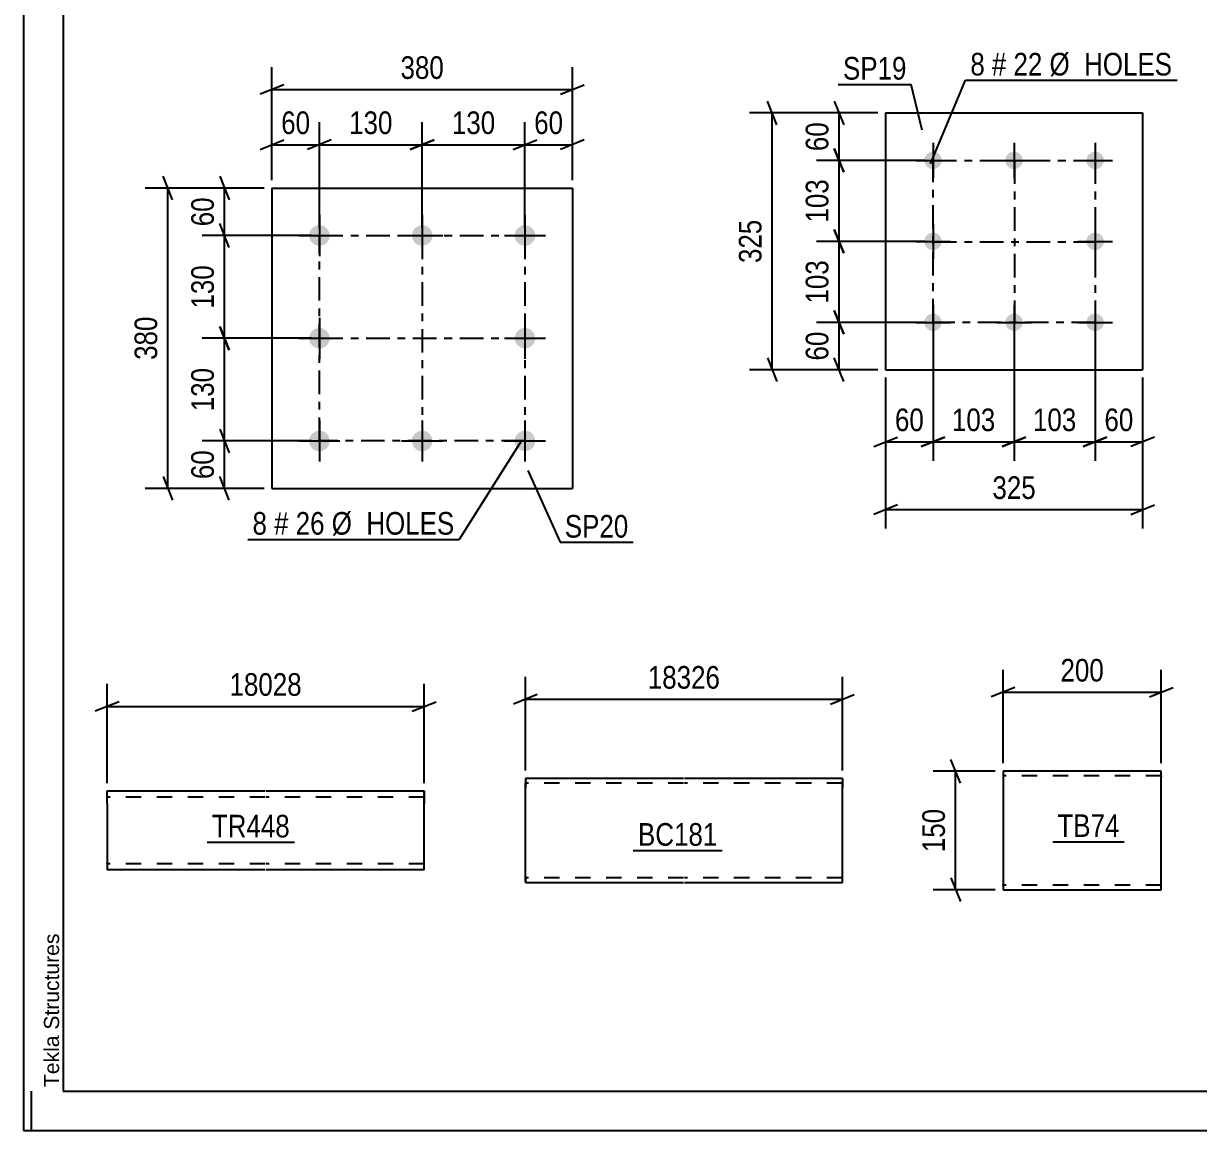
# Model space of a CAD drawing. Header units: millimetres. Extents: x 0 to 841, y 0 to 594.
# Drawn here: x 0 to 148.6, y 0 to 140.1 of the extents above; entities that cross this region are included whole.
import ezdxf

# ---------------------------------------------------------------- set-up
doc = ezdxf.new("R2010")
doc.units = ezdxf.units.MM
doc.linetypes.add('DXK_LINE_DOT2', pattern=[3.9198, 1.9599, -1.9599])
doc.linetypes.add('DXK_LINE_DOT3', pattern=[5.9187, 2.979, -0.9799, 0.9799, -0.9799])
doc.styles.add('Arial', font='ARIAL.TTF', dxfattribs={"height": 0.2})
doc.styles.add('Arial Narrow', font='ARIALN.TTF', dxfattribs={"height": 0.2})

# ---------------------------------------------------------------- blocks, each defined once
blk = doc.blocks.new('Unknown-814553314-1133')
at = {"color": 5, "linetype": 'Continuous'}
for p, q in [((0, 594), (0, 0)), ((5, 589), (5, 5)), ((1, 0), (1, 5)), ((5, 5), (836, 5)), ((0, 0), (841, 0))]:
    blk.add_line(p, q, dxfattribs=at)
at = {"color": 174, "linetype": 'Continuous', "style": 'Arial'}
blk.add_text('Tekla Structures', height=1.9102, rotation=90, dxfattribs=at).set_placement((4.5, 5.5))
blk = doc.blocks.new('Part-814553314-6619 - 6613')
at = {"color": 2, "linetype": 'Continuous'}
for p, q in [((109.05, 128.78), (109.05, 96.28)), ((109.05, 128.78), (141.55, 128.78)), ((141.55, 128.78), (141.55, 96.28)), ((109.05, 96.28), (141.55, 96.28))]:
    blk.add_line(p, q, dxfattribs=at)
blk = doc.blocks.new('Bolt-814553314-6652 - 6613')
at = {"linetype": 'Continuous'}
for points in [[(115.05, 123.88, -1), (115.05, 121.68, -1)], [(125.3, 123.88, -1), (125.3, 121.68, -1)], [(135.55, 123.88, -1), (135.55, 121.68, -1)], [(115.05, 113.63, -1), (115.05, 111.43, -1)], [(135.55, 113.63, -1), (135.55, 111.43, -1)], [(115.05, 103.38, -1), (115.05, 101.18, -1)], [(125.3, 103.38, -1), (125.3, 101.18, -1)], [(135.55, 103.38, -1), (135.55, 101.18, -1)]]:
    blk.add_hatch(color=1, dxfattribs=at).paths.add_polyline_path(points)
at = {"color": 1, "linetype": 'Continuous'}
for p, q in [((115.05, 124.98), (115.05, 120.58)), ((125.3, 124.98), (125.3, 120.58)), ((135.55, 124.98), (135.55, 120.58)), ((112.85, 122.78), (117.25, 122.78)), ((123.1, 122.78), (127.5, 122.78)), ((133.35, 122.78), (137.75, 122.78)), ((115.05, 114.73), (115.05, 110.33)), ((135.55, 114.73), (135.55, 110.33)), ((112.85, 112.53), (117.25, 112.53)), ((133.35, 112.53), (137.75, 112.53)), ((115.05, 104.48), (115.05, 100.08)), ((125.3, 104.48), (125.3, 100.08)), ((135.55, 104.48), (135.55, 100.08)), ((112.85, 102.28), (117.25, 102.28)), ((123.1, 102.28), (127.5, 102.28)), ((133.35, 102.28), (137.75, 102.28))]:
    blk.add_line(p, q, dxfattribs=at)
blk = doc.blocks.new('Part-814553314-6791 - 6786')
at = {"color": 2, "linetype": 'Continuous'}
for p, q in [((123.91, 45.47), (123.91, 30.56)), ((143.91, 45.47), (123.91, 45.47)), ((143.91, 31.67), (143.91, 45.47)), ((143.91, 30.47), (143.91, 31.67)), ((123.91, 30.56), (123.91, 30.47)), ((123.91, 30.47), (143.91, 30.47))]:
    blk.add_line(p, q, dxfattribs=at)
at = {"color": 7, "linetype": 'DXK_LINE_DOT2'}
for p, q in [((143.91, 44.87), (123.91, 44.87)), ((143.91, 44.87), (143.91, 44.83)), ((143.91, 44.83), (143.91, 44.87)), ((143.91, 44.73), (143.91, 44.83)), ((143.91, 44.83), (143.91, 44.73)), ((143.91, 31.12), (143.91, 31.44)), ((123.91, 31.07), (123.91, 31.12)), ((143.91, 31.07), (123.91, 31.07)), ((143.91, 31.07), (143.91, 31.12))]:
    blk.add_line(p, q, dxfattribs=at)
blk = doc.blocks.new('Bolt-814553314-6853 - 6819')
at = {"linetype": 'Continuous'}
for points in [[(37.43, 114.57, -1), (37.43, 111.97, -1)], [(50.43, 114.57, -1), (50.43, 111.97, -1)], [(63.43, 114.57, -1), (63.43, 111.97, -1)], [(37.43, 101.57, -1), (37.43, 98.97, -1)], [(63.43, 101.57, -1), (63.43, 98.97, -1)], [(37.43, 88.57, -1), (37.43, 85.97, -1)], [(50.43, 88.57, -1), (50.43, 85.97, -1)], [(63.43, 88.57, -1), (63.43, 85.97, -1)]]:
    blk.add_hatch(color=1, dxfattribs=at).paths.add_polyline_path(points)
at = {"color": 1, "linetype": 'Continuous'}
for p, q in [((37.43, 115.87), (37.43, 110.67)), ((50.43, 115.87), (50.43, 110.67)), ((63.43, 115.87), (63.43, 110.67)), ((34.83, 113.27), (40.03, 113.27)), ((47.83, 113.27), (53.03, 113.27)), ((60.83, 113.27), (66.03, 113.27)), ((37.43, 102.87), (37.43, 97.67)), ((63.43, 102.87), (63.43, 97.67)), ((34.83, 100.27), (40.03, 100.27)), ((60.83, 100.27), (66.03, 100.27)), ((37.43, 89.87), (37.43, 84.67)), ((50.43, 89.87), (50.43, 84.67)), ((63.43, 89.87), (63.43, 84.67)), ((34.83, 87.27), (40.03, 87.27)), ((47.83, 87.27), (53.03, 87.27)), ((60.83, 87.27), (66.03, 87.27))]:
    blk.add_line(p, q, dxfattribs=at)
blk = doc.blocks.new('Part-814553314-6858 - 6819')
at = {"color": 2, "linetype": 'Continuous'}
for p, q in [((31.43, 119.27), (31.43, 81.27)), ((31.43, 119.27), (69.43, 119.27)), ((69.43, 119.27), (69.43, 81.27)), ((31.43, 81.27), (69.43, 81.27))]:
    blk.add_line(p, q, dxfattribs=at)
blk = doc.blocks.new('Part-814553314-7084 - 7078')
at = {"color": 2, "linetype": 'Continuous'}
for p, q in [((63.49, 44.57), (63.49, 43.37)), ((83.49, 44.57), (63.49, 44.57)), ((63.49, 31.46), (63.49, 43.37)), ((103.59, 44.57), (83.59, 44.57)), ((103.59, 44.57), (103.59, 44.48)), ((103.59, 44.48), (103.59, 43.83)), ((103.59, 43.83), (103.59, 43.37)), ((103.59, 31.37), (103.59, 43.37)), ((63.49, 31.46), (63.49, 31.37)), ((63.49, 31.37), (83.49, 31.37)), ((83.59, 31.37), (103.59, 31.37))]:
    blk.add_line(p, q, dxfattribs=at)
at = {"color": 7, "linetype": 'DXK_LINE_DOT2'}
for p, q in [((63.49, 44.57), (63.49, 44.48)), ((63.49, 44.48), (63.49, 43.37)), ((83.49, 43.97), (63.49, 43.97)), ((63.49, 43.37), (63.49, 43.97)), ((103.59, 43.97), (83.59, 43.97)), ((103.59, 31.46), (103.59, 44.22)), ((103.59, 43.83), (103.59, 43.97)), ((63.49, 32.11), (63.49, 31.46)), ((63.49, 31.97), (63.49, 32.02)), ((83.49, 31.97), (63.49, 31.97)), ((103.59, 31.97), (83.59, 31.97)), ((103.59, 31.97), (103.59, 32.02))]:
    blk.add_line(p, q, dxfattribs=at)
blk = doc.blocks.new('Part-814553314-2217 - 2211')
at = {"color": 2, "linetype": 'Continuous'}
for p, q in [((10.58, 41.37), (10.58, 42.97)), ((10.58, 42.97), (30.58, 42.97)), ((30.68, 42.97), (50.68, 42.97)), ((50.68, 42.97), (50.68, 41.37)), ((10.58, 41.37), (10.58, 32.97)), ((50.68, 32.97), (50.68, 41.37)), ((30.58, 32.97), (10.58, 32.97)), ((50.68, 32.97), (30.68, 32.97))]:
    blk.add_line(p, q, dxfattribs=at)
at = {"color": 7, "linetype": 'DXK_LINE_DOT2'}
for p, q in [((30.58, 42.17), (10.58, 42.17)), ((50.68, 42.17), (30.68, 42.17)), ((50.68, 41.37), (50.68, 42.85)), ((10.58, 33.77), (10.58, 33.83)), ((30.58, 33.77), (10.58, 33.77)), ((50.68, 33.77), (30.68, 33.77)), ((50.68, 33.77), (50.68, 33.83))]:
    blk.add_line(p, q, dxfattribs=at)
blk = doc.blocks.new('Rectangle-814553314-6739 - 6613')
at = {"color": 1, "linetype": 'DXK_LINE_DOT3'}
blk.add_lwpolyline([(115.05, 122.78), (135.55, 122.78), (135.55, 102.28), (115.05, 102.28), (115.05, 122.78)], close=True, dxfattribs=at)
blk = doc.blocks.new('Rectangle-814553314-6945 - 6819')
at = {"color": 1, "linetype": 'DXK_LINE_DOT3'}
blk.add_lwpolyline([(37.43, 113.27), (63.43, 113.27), (63.43, 87.27), (37.43, 87.27), (37.43, 113.27)], close=True, dxfattribs=at)
blk = doc.blocks.new('Line-814553314-6732 - 6613')
at = {"color": 1, "linetype": 'DXK_LINE_DOT3'}
blk.add_line((125.35, 122.78), (125.35, 102.28), dxfattribs=at)
blk = doc.blocks.new('Line-814553314-6938 - 6819')
at = {"color": 1, "linetype": 'DXK_LINE_DOT3'}
blk.add_line((50.43, 113.27), (50.43, 87.27), dxfattribs=at)
blk = doc.blocks.new('Line-814553314-6725 - 6613')
at = {"color": 1, "linetype": 'DXK_LINE_DOT3'}
blk.add_line((115.05, 112.48), (135.55, 112.48), dxfattribs=at)
blk = doc.blocks.new('Line-814553314-6931 - 6819')
at = {"color": 1, "linetype": 'DXK_LINE_DOT3'}
blk.add_line((37.43, 100.27), (63.43, 100.27), dxfattribs=at)
blk = doc.blocks.new('StraightDimension-814553314-6694 - 6613')
at = {"color": 7, "linetype": 'Continuous'}
for p, q in [((135.55, 101.28), (135.55, 84.76)), ((141.55, 95.28), (141.55, 84.76)), ((134.05, 86.56), (137.05, 87.76)), ((143.05, 87.76), (140.05, 86.56)), ((135.55, 87.16), (141.55, 87.16))]:
    blk.add_line(p, q, dxfattribs=at)
at = {"color": 0}
blk.add_wipeout([(140.98, 87.91), (140.98, 92.11), (136.13, 92.11), (136.13, 87.91)], dxfattribs=at)
at = {"color": 3, "style": 'Arial Narrow'}
blk.add_text('60', height=2.863, dxfattribs=at).set_placement((136.73, 88.51))
blk = doc.blocks.new('StraightDimension-814553314-10342 - 6613')
at = {"color": 7, "linetype": 'Continuous'}
for p, q in [((102.56, 114.03), (103.76, 111.03)), ((114.05, 112.53), (100.31, 112.53)), ((103.16, 102.28), (103.16, 112.53)), ((103.76, 100.78), (102.56, 103.78)), ((114.05, 102.28), (100.31, 102.28))]:
    blk.add_line(p, q, dxfattribs=at)
at = {"color": 0}
blk.add_wipeout([(102.41, 110.75), (98.21, 110.75), (98.21, 104.06), (102.41, 104.06)], dxfattribs=at)
at = {"color": 3, "style": 'Arial Narrow'}
blk.add_text('103', height=2.863, rotation=90.0002, dxfattribs=at).set_placement((101.81, 104.66))
blk = doc.blocks.new('StraightDimension-814553314-6654 - 6613')
at = {"color": 7, "linetype": 'Continuous'}
for p, q in [((102.56, 130.28), (103.76, 127.28)), ((108.05, 128.78), (100.31, 128.78)), ((103.16, 122.78), (103.16, 128.78)), ((103.76, 121.28), (102.56, 124.28)), ((114.05, 122.78), (100.31, 122.78))]:
    blk.add_line(p, q, dxfattribs=at)
at = {"color": 0}
blk.add_wipeout([(102.41, 128.21), (98.21, 128.21), (98.21, 123.35), (102.41, 123.35)], dxfattribs=at)
at = {"color": 3, "style": 'Arial Narrow'}
blk.add_text('60', height=2.863, rotation=90.0002, dxfattribs=at).set_placement((101.81, 123.95))
blk = doc.blocks.new('StraightDimension-814553314-6664 - 6613')
at = {"color": 7, "linetype": 'Continuous'}
for p, q in [((102.56, 103.78), (103.76, 100.78)), ((114.05, 102.28), (100.31, 102.28)), ((103.16, 96.28), (103.16, 102.28)), ((103.76, 94.78), (102.56, 97.78)), ((108.05, 96.28), (100.31, 96.28))]:
    blk.add_line(p, q, dxfattribs=at)
at = {"color": 0}
blk.add_wipeout([(102.41, 101.71), (98.21, 101.71), (98.21, 96.85), (102.41, 96.85)], dxfattribs=at)
at = {"color": 3, "style": 'Arial Narrow'}
blk.add_text('60', height=2.863, rotation=90.0002, dxfattribs=at).set_placement((101.81, 97.45))
blk = doc.blocks.new('StraightDimension-814553314-6679 - 6613')
at = {"color": 7, "linetype": 'Continuous'}
for p, q in [((109.05, 95.28), (109.05, 76.18)), ((141.55, 95.28), (141.55, 76.18)), ((110.55, 79.18), (107.55, 77.98)), ((140.05, 77.98), (143.05, 79.18)), ((109.05, 78.58), (141.55, 78.58))]:
    blk.add_line(p, q, dxfattribs=at)
at = {"color": 0}
blk.add_wipeout([(128.65, 79.33), (128.65, 83.53), (121.96, 83.53), (121.96, 79.33)], dxfattribs=at)
at = {"color": 3, "style": 'Arial Narrow'}
blk.add_text('325', height=2.863, dxfattribs=at).set_placement((122.56, 79.93))
blk = doc.blocks.new('StraightDimension-814553314-6704 - 6613')
at = {"color": 7, "linetype": 'Continuous'}
for p, q in [((115.05, 101.28), (115.05, 84.76)), ((109.05, 95.28), (109.05, 84.76)), ((107.55, 86.56), (110.55, 87.76)), ((116.55, 87.76), (113.55, 86.56)), ((109.05, 87.16), (115.05, 87.16))]:
    blk.add_line(p, q, dxfattribs=at)
at = {"color": 0}
blk.add_wipeout([(114.48, 87.91), (114.48, 92.11), (109.63, 92.11), (109.63, 87.91)], dxfattribs=at)
at = {"color": 3, "style": 'Arial Narrow'}
blk.add_text('60', height=2.863, dxfattribs=at).set_placement((110.23, 88.51))
blk = doc.blocks.new('StraightDimension-814553314-6715 - 6613')
at = {"color": 7, "linetype": 'Continuous'}
for p, q in [((95.3, 127.28), (94.1, 130.28)), ((108.05, 128.78), (91.85, 128.78)), ((94.7, 96.28), (94.7, 128.78)), ((94.1, 97.78), (95.3, 94.78)), ((108.05, 96.28), (91.85, 96.28))]:
    blk.add_line(p, q, dxfattribs=at)
at = {"color": 0}
blk.add_wipeout([(93.95, 115.87), (89.75, 115.87), (89.75, 109.19), (93.95, 109.19)], dxfattribs=at)
at = {"color": 3, "style": 'Arial Narrow'}
blk.add_text('325', height=2.863, rotation=90.0002, dxfattribs=at).set_placement((93.35, 109.79))
blk = doc.blocks.new('StraightDimension-814553314-10344 - 6613')
at = {"color": 7, "linetype": 'Continuous'}
for p, q in [((102.56, 124.28), (103.76, 121.28)), ((114.05, 122.78), (100.31, 122.78)), ((103.16, 112.53), (103.16, 122.78)), ((103.76, 111.03), (102.56, 114.03)), ((114.05, 112.53), (100.31, 112.53))]:
    blk.add_line(p, q, dxfattribs=at)
at = {"color": 0}
blk.add_wipeout([(102.41, 121), (98.21, 121), (98.21, 114.31), (102.41, 114.31)], dxfattribs=at)
at = {"color": 3, "style": 'Arial Narrow'}
blk.add_text('103', height=2.863, rotation=90.0002, dxfattribs=at).set_placement((101.81, 114.91))
blk = doc.blocks.new('StraightDimension-814553314-10364 - 6613')
at = {"color": 7, "linetype": 'Continuous'}
for p, q in [((115.05, 101.28), (115.05, 84.76)), ((125.3, 101.28), (125.3, 84.76)), ((113.55, 86.56), (116.55, 87.76)), ((126.8, 87.76), (123.8, 86.56)), ((115.05, 87.16), (125.3, 87.16))]:
    blk.add_line(p, q, dxfattribs=at)
at = {"color": 0}
blk.add_wipeout([(123.52, 87.91), (123.52, 92.11), (116.84, 92.11), (116.84, 87.91)], dxfattribs=at)
at = {"color": 3, "style": 'Arial Narrow'}
blk.add_text('103', height=2.863, dxfattribs=at).set_placement((117.44, 88.51))
blk = doc.blocks.new('StraightDimension-814553314-10366 - 6613')
at = {"color": 7, "linetype": 'Continuous'}
for p, q in [((125.3, 101.28), (125.3, 84.76)), ((135.55, 101.28), (135.55, 84.76)), ((123.8, 86.56), (126.8, 87.76)), ((137.05, 87.76), (134.05, 86.56)), ((125.3, 87.16), (135.55, 87.16))]:
    blk.add_line(p, q, dxfattribs=at)
at = {"color": 0}
blk.add_wipeout([(133.77, 87.91), (133.77, 92.11), (127.09, 92.11), (127.09, 87.91)], dxfattribs=at)
at = {"color": 3, "style": 'Arial Narrow'}
blk.add_text('103', height=2.863, dxfattribs=at).set_placement((127.69, 88.51))
blk = doc.blocks.new('StraightDimension-814553314-6804 - 6786')
at = {"color": 7, "linetype": 'Continuous'}
for p, q in [((123.91, 46.47), (123.91, 58.32)), ((143.91, 46.47), (143.91, 58.32)), ((125.41, 56.07), (122.41, 54.87)), ((123.91, 55.47), (143.91, 55.47)), ((142.41, 54.87), (145.41, 56.07))]:
    blk.add_line(p, q, dxfattribs=at)
at = {"color": 0}
blk.add_wipeout([(137.26, 56.22), (137.26, 60.42), (130.57, 60.42), (130.57, 56.22)], dxfattribs=at)
at = {"color": 3, "style": 'Arial Narrow'}
blk.add_text('200', height=2.863, dxfattribs=at).set_placement((131.17, 56.82))
blk = doc.blocks.new('StraightDimension-814553314-6793 - 6786')
at = {"color": 7, "linetype": 'Continuous'}
for p, q in [((118.5, 43.97), (117.3, 46.97)), ((122.91, 45.47), (115.05, 45.47)), ((117.9, 30.47), (117.9, 45.47)), ((117.3, 31.97), (118.5, 28.97)), ((122.91, 30.47), (115.05, 30.47))]:
    blk.add_line(p, q, dxfattribs=at)
at = {"color": 0}
blk.add_wipeout([(117.15, 41.31), (112.95, 41.31), (112.95, 34.63), (117.15, 34.63)], dxfattribs=at)
at = {"color": 3, "style": 'Arial Narrow'}
blk.add_text('150', height=2.863, rotation=90.0002, dxfattribs=at).set_placement((116.55, 35.23))
blk = doc.blocks.new('StraightDimension-814553314-6896 - 6819')
at = {"color": 7, "linetype": 'Continuous'}
for p, q in [((18.86, 117.77), (17.66, 120.77)), ((30.43, 119.27), (15.41, 119.27)), ((18.26, 81.27), (18.26, 119.27)), ((17.66, 82.77), (18.86, 79.77)), ((30.43, 81.27), (15.41, 81.27))]:
    blk.add_line(p, q, dxfattribs=at)
at = {"color": 0}
blk.add_wipeout([(17.51, 103.61), (13.31, 103.61), (13.31, 96.93), (17.51, 96.93)], dxfattribs=at)
at = {"color": 3, "style": 'Arial Narrow'}
blk.add_text('380', height=2.863, rotation=90.0002, dxfattribs=at).set_placement((16.91, 97.53))
blk = doc.blocks.new('StraightDimension-814553314-6881 - 6819')
at = {"color": 7, "linetype": 'Continuous'}
for p, q in [((63.43, 114.27), (63.43, 127.61)), ((69.43, 120.27), (69.43, 127.61)), ((61.93, 124.16), (64.93, 125.36)), ((70.93, 125.36), (67.93, 124.16)), ((63.43, 124.76), (69.43, 124.76))]:
    blk.add_line(p, q, dxfattribs=at)
at = {"color": 0}
blk.add_wipeout([(68.86, 125.51), (68.86, 129.71), (64, 129.71), (64, 125.51)], dxfattribs=at)
at = {"color": 3, "style": 'Arial Narrow'}
blk.add_text('60', height=2.863, dxfattribs=at).set_placement((64.6, 126.11))
blk = doc.blocks.new('StraightDimension-814553314-6860 - 6819')
at = {"color": 7, "linetype": 'Continuous'}
for p, q in [((31.43, 120.27), (31.43, 134.59)), ((69.43, 120.27), (69.43, 134.59)), ((32.93, 132.34), (29.93, 131.14)), ((67.93, 131.14), (70.93, 132.34)), ((31.43, 131.74), (69.43, 131.74))]:
    blk.add_line(p, q, dxfattribs=at)
at = {"color": 0}
blk.add_wipeout([(53.77, 132.49), (53.77, 136.69), (47.09, 136.69), (47.09, 132.49)], dxfattribs=at)
at = {"color": 3, "style": 'Arial Narrow'}
blk.add_text('380', height=2.863, dxfattribs=at).set_placement((47.69, 133.09))
blk = doc.blocks.new('StraightDimension-814553314-6871 - 6819')
at = {"color": 7, "linetype": 'Continuous'}
for p, q in [((31.43, 120.27), (31.43, 127.61)), ((37.43, 114.27), (37.43, 127.61)), ((29.93, 124.16), (32.93, 125.36)), ((38.93, 125.36), (35.93, 124.16)), ((31.43, 124.76), (37.43, 124.76))]:
    blk.add_line(p, q, dxfattribs=at)
at = {"color": 0}
blk.add_wipeout([(36.86, 125.51), (36.86, 129.71), (32, 129.71), (32, 125.51)], dxfattribs=at)
at = {"color": 3, "style": 'Arial Narrow'}
blk.add_text('60', height=2.863, dxfattribs=at).set_placement((32.6, 126.11))
blk = doc.blocks.new('StraightDimension-814553314-6907 - 6819')
at = {"color": 7, "linetype": 'Continuous'}
for p, q in [((24.83, 88.77), (26.03, 85.77)), ((36.43, 87.27), (22.58, 87.27)), ((25.43, 81.27), (25.43, 87.27)), ((26.03, 79.77), (24.83, 82.77)), ((30.43, 81.27), (22.58, 81.27))]:
    blk.add_line(p, q, dxfattribs=at)
at = {"color": 0}
blk.add_wipeout([(24.68, 86.7), (20.48, 86.7), (20.48, 81.84), (24.68, 81.84)], dxfattribs=at)
at = {"color": 3, "style": 'Arial Narrow'}
blk.add_text('60', height=2.863, rotation=90.0002, dxfattribs=at).set_placement((24.08, 82.44))
blk = doc.blocks.new('StraightDimension-814553314-6917 - 6819')
at = {"color": 7, "linetype": 'Continuous'}
for p, q in [((24.83, 120.77), (26.03, 117.77)), ((30.43, 119.27), (22.58, 119.27)), ((25.43, 113.27), (25.43, 119.27)), ((26.03, 111.77), (24.83, 114.77)), ((36.43, 113.27), (22.58, 113.27))]:
    blk.add_line(p, q, dxfattribs=at)
at = {"color": 0}
blk.add_wipeout([(24.68, 118.7), (20.48, 118.7), (20.48, 113.84), (24.68, 113.84)], dxfattribs=at)
at = {"color": 3, "style": 'Arial Narrow'}
blk.add_text('60', height=2.863, rotation=90.0002, dxfattribs=at).set_placement((24.08, 114.44))
blk = doc.blocks.new('StraightDimension-814553314-10304 - 6819')
at = {"color": 7, "linetype": 'Continuous'}
for p, q in [((37.43, 114.27), (37.43, 127.61)), ((50.43, 114.27), (50.43, 127.61)), ((38.93, 125.36), (35.93, 124.16)), ((48.93, 124.16), (51.93, 125.36)), ((37.43, 124.76), (50.43, 124.76))]:
    blk.add_line(p, q, dxfattribs=at)
at = {"color": 0}
blk.add_wipeout([(47.27, 125.51), (47.27, 129.71), (40.59, 129.71), (40.59, 125.51)], dxfattribs=at)
at = {"color": 3, "style": 'Arial Narrow'}
blk.add_text('130', height=2.863, dxfattribs=at).set_placement((41.19, 126.11))
blk = doc.blocks.new('StraightDimension-814553314-10306 - 6819')
at = {"color": 7, "linetype": 'Continuous'}
for p, q in [((50.43, 114.27), (50.43, 127.61)), ((63.43, 114.27), (63.43, 127.61)), ((51.93, 125.36), (48.93, 124.16)), ((61.93, 124.16), (64.93, 125.36)), ((50.43, 124.76), (63.43, 124.76))]:
    blk.add_line(p, q, dxfattribs=at)
at = {"color": 0}
blk.add_wipeout([(60.27, 125.51), (60.27, 129.71), (53.59, 129.71), (53.59, 125.51)], dxfattribs=at)
at = {"color": 3, "style": 'Arial Narrow'}
blk.add_text('130', height=2.863, dxfattribs=at).set_placement((54.19, 126.11))
blk = doc.blocks.new('StraightDimension-814553314-10326 - 6819')
at = {"color": 7, "linetype": 'Continuous'}
for p, q in [((26.03, 98.77), (24.83, 101.77)), ((36.43, 100.27), (22.58, 100.27)), ((25.43, 87.27), (25.43, 100.27)), ((24.83, 88.77), (26.03, 85.77)), ((36.43, 87.27), (22.58, 87.27))]:
    blk.add_line(p, q, dxfattribs=at)
at = {"color": 0}
blk.add_wipeout([(24.68, 97.11), (20.48, 97.11), (20.48, 90.43), (24.68, 90.43)], dxfattribs=at)
at = {"color": 3, "style": 'Arial Narrow'}
blk.add_text('130', height=2.863, rotation=90.0002, dxfattribs=at).set_placement((24.08, 91.03))
blk = doc.blocks.new('StraightDimension-814553314-10328 - 6819')
at = {"color": 7, "linetype": 'Continuous'}
for p, q in [((26.03, 111.77), (24.83, 114.77)), ((36.43, 113.27), (22.58, 113.27)), ((25.43, 100.27), (25.43, 113.27)), ((24.83, 101.77), (26.03, 98.77)), ((36.43, 100.27), (22.58, 100.27))]:
    blk.add_line(p, q, dxfattribs=at)
at = {"color": 0}
blk.add_wipeout([(24.68, 110.11), (20.48, 110.11), (20.48, 103.43), (24.68, 103.43)], dxfattribs=at)
at = {"color": 3, "style": 'Arial Narrow'}
blk.add_text('130', height=2.863, rotation=90.0002, dxfattribs=at).set_placement((24.08, 104.03))
blk = doc.blocks.new('StraightDimension-814553314-7087 - 7078')
at = {"color": 7, "linetype": 'Continuous'}
for p, q in [((63.49, 45.57), (63.49, 57.42)), ((103.59, 45.57), (103.59, 57.42)), ((64.99, 55.17), (61.99, 53.97)), ((102.09, 53.97), (105.09, 55.17)), ((63.49, 54.57), (103.59, 54.57))]:
    blk.add_line(p, q, dxfattribs=at)
at = {"color": 0}
blk.add_wipeout([(88.71, 55.32), (88.71, 59.52), (78.37, 59.52), (78.37, 55.32)], dxfattribs=at)
at = {"color": 3, "style": 'Arial Narrow'}
blk.add_text('18326', height=2.863, dxfattribs=at).set_placement((78.97, 55.92))
blk = doc.blocks.new('StraightDimension-814553314-2294 - 2211')
at = {"color": 7, "linetype": 'Continuous'}
for p, q in [((10.58, 43.97), (10.58, 56.52)), ((50.68, 43.97), (50.68, 56.52)), ((12.08, 54.27), (9.08, 53.07)), ((10.58, 53.67), (50.68, 53.67)), ((49.18, 53.07), (52.18, 54.27))]:
    blk.add_line(p, q, dxfattribs=at)
at = {"color": 0}
blk.add_wipeout([(35.8, 54.42), (35.8, 58.62), (25.46, 58.62), (25.46, 54.42)], dxfattribs=at)
at = {"color": 3, "style": 'Arial Narrow'}
blk.add_text('18028', height=2.863, dxfattribs=at).set_placement((26.06, 55.02))
blk = doc.blocks.new('Mark-814553314-6615 - 6613')
at = {"color": 0}
blk.add_wipeout([(111.7, 133), (111.7, 136), (103.66, 136), (103.66, 133)], dxfattribs=at)
blk.add_wipeout([(111.7, 133), (111.7, 136), (103.66, 136), (103.66, 133)], dxfattribs=at)
at = {"color": 30, "linetype": 'Continuous'}
for p in [(103.06, 132.4), (113.69, 126.6)]:
    blk.add_line(p, (112.3, 132.4), dxfattribs=at)
at = {"color": 3, "style": 'Arial Narrow'}
blk.add_text('SP19', height=2.863, dxfattribs=at).set_placement((103.66, 133))
blk = doc.blocks.new('Mark-814553314-6648 - 6613')
at = {"color": 0}
for points in [[(121.59, 133.52), (121.59, 136.52), (119.77, 136.52), (119.77, 133.52)], [(124.32, 133.52), (124.32, 136.52), (122.49, 136.52), (122.49, 133.52)], [(128.88, 133.52), (128.88, 136.52), (125.22, 136.52), (125.22, 133.52)], [(145.31, 133.52), (145.31, 136.52), (129.78, 136.52), (129.78, 133.52)]]:
    blk.add_wipeout(points, dxfattribs=at)
for points in [[(121.59, 133.52), (121.59, 136.52), (119.77, 136.52), (119.77, 133.52)], [(124.32, 133.52), (124.32, 136.52), (122.49, 136.52), (122.49, 133.52)], [(128.88, 133.52), (128.88, 136.52), (125.22, 136.52), (125.22, 133.52)], [(145.31, 133.52), (145.31, 136.52), (129.78, 136.52), (129.78, 133.52)]]:
    blk.add_wipeout(points, dxfattribs=at)
at = {"color": 7, "linetype": 'Continuous'}
for p, q in [((114.71, 122.36), (119.17, 132.92)), ((119.17, 132.92), (145.91, 132.92))]:
    blk.add_line(p, q, dxfattribs=at)
at = {"color": 3, "style": 'Arial Narrow'}
for s, height, p in [('8', 2.86, (119.77, 133.52)), ('#', 2.86, (122.49, 133.52)), ('22', 2.863, (125.22, 133.52)), ('Ø  HOLES', 2.863, (129.78, 133.52))]:
    blk.add_text(s, height=height, dxfattribs=at).set_placement(p)
blk = doc.blocks.new('Mark-814553314-6789 - 6786')
at = {"color": 0}
blk.add_wipeout([(138.63, 37.15), (138.63, 40.15), (130.78, 40.15), (130.78, 37.15)], dxfattribs=at)
blk.add_wipeout([(138.63, 37.15), (138.63, 40.15), (130.78, 40.15), (130.78, 37.15)], dxfattribs=at)
at = {"color": 30, "linetype": 'Continuous'}
blk.add_line((130.18, 36.55), (139.23, 36.55), dxfattribs=at)
at = {"color": 3, "style": 'Arial Narrow'}
blk.add_text('TB74', height=2.863, dxfattribs=at).set_placement((130.78, 37.15))
blk = doc.blocks.new('Mark-814553314-6849 - 6819')
at = {"color": 0}
for points in [[(30.8, 75.41), (30.8, 78.41), (28.97, 78.41), (28.97, 75.41)], [(33.53, 75.41), (33.53, 78.41), (31.7, 78.41), (31.7, 75.41)], [(38.09, 75.41), (38.09, 78.41), (34.43, 78.41), (34.43, 75.41)], [(54.51, 75.41), (54.51, 78.41), (38.99, 78.41), (38.99, 75.41)]]:
    blk.add_wipeout(points, dxfattribs=at)
for points in [[(30.8, 75.41), (30.8, 78.41), (28.97, 78.41), (28.97, 75.41)], [(33.53, 75.41), (33.53, 78.41), (31.7, 78.41), (31.7, 75.41)], [(38.09, 75.41), (38.09, 78.41), (34.43, 78.41), (34.43, 75.41)], [(54.51, 75.41), (54.51, 78.41), (38.99, 78.41), (38.99, 75.41)]]:
    blk.add_wipeout(points, dxfattribs=at)
at = {"color": 7, "linetype": 'Continuous'}
for p in [(62.93, 87.24), (28.37, 74.81)]:
    blk.add_line(p, (55.11, 74.81), dxfattribs=at)
at = {"color": 3, "style": 'Arial Narrow'}
for s, height, p in [('8', 2.86, (28.97, 75.41)), ('#', 2.86, (31.7, 75.41)), ('26', 2.863, (34.43, 75.41)), ('Ø  HOLES', 2.863, (38.99, 75.41))]:
    blk.add_text(s, height=height, dxfattribs=at).set_placement(p)
blk = doc.blocks.new('Mark-814553314-6854 - 6819')
at = {"color": 0}
blk.add_wipeout([(76.51, 75.04), (76.51, 78.04), (68.47, 78.04), (68.47, 75.04)], dxfattribs=at)
blk.add_wipeout([(76.51, 75.04), (76.51, 78.04), (68.47, 78.04), (68.47, 75.04)], dxfattribs=at)
at = {"color": 30, "linetype": 'Continuous'}
for p, q in [((63.8, 83.51), (67.87, 74.44)), ((67.87, 74.44), (77.11, 74.44))]:
    blk.add_line(p, q, dxfattribs=at)
at = {"color": 3, "style": 'Arial Narrow'}
blk.add_text('SP20', height=2.863, dxfattribs=at).set_placement((68.47, 75.04))
blk = doc.blocks.new('Mark-814553314-7082 - 7078')
at = {"color": 0}
blk.add_wipeout([(87.78, 36.04), (87.78, 39.04), (77.73, 39.04), (77.73, 36.04)], dxfattribs=at)
blk.add_wipeout([(87.78, 36.04), (87.78, 39.04), (77.73, 39.04), (77.73, 36.04)], dxfattribs=at)
at = {"color": 30, "linetype": 'Continuous'}
blk.add_line((77.13, 35.44), (88.38, 35.44), dxfattribs=at)
at = {"color": 3, "style": 'Arial Narrow'}
blk.add_text('BC181', height=2.863, dxfattribs=at).set_placement((77.73, 36.04))
blk = doc.blocks.new('Mark-814553314-2215 - 2211')
at = {"color": 0}
blk.add_wipeout([(33.69, 37.09), (33.69, 40.09), (23.83, 40.09), (23.83, 37.09)], dxfattribs=at)
blk.add_wipeout([(33.69, 37.09), (33.69, 40.09), (23.83, 40.09), (23.83, 37.09)], dxfattribs=at)
at = {"color": 30, "linetype": 'Continuous'}
blk.add_line((23.23, 36.49), (34.29, 36.49), dxfattribs=at)
at = {"color": 3, "style": 'Arial Narrow'}
blk.add_text('TR448', height=2.863, dxfattribs=at).set_placement((23.83, 37.09))

msp = doc.modelspace()

# ---------------------------------------------------------------- block references
for name in ['Unknown-814553314-1133', 'Part-814553314-6619 - 6613', 'Bolt-814553314-6652 - 6613', 'Rectangle-814553314-6739 - 6613', 'Line-814553314-6732 - 6613', 'Part-814553314-6858 - 6819', 'Bolt-814553314-6853 - 6819', 'Rectangle-814553314-6945 - 6819', 'Line-814553314-6938 - 6819', 'Line-814553314-6725 - 6613', 'Line-814553314-6931 - 6819', 'Part-814553314-6791 - 6786', 'Part-814553314-7084 - 7078', 'Part-814553314-2217 - 2211']:
    msp.add_blockref(name, (0, 0))

# ---------------------------------------------------------------- next in the draw order: block references
for name in ['StraightDimension-814553314-6881 - 6819', 'StraightDimension-814553314-6654 - 6613', 'StraightDimension-814553314-6896 - 6819', 'StraightDimension-814553314-10342 - 6613', 'StraightDimension-814553314-6694 - 6613', 'Mark-814553314-6854 - 6819', 'StraightDimension-814553314-7087 - 7078', 'StraightDimension-814553314-6804 - 6786', 'StraightDimension-814553314-2294 - 2211', 'Mark-814553314-6789 - 6786', 'Mark-814553314-2215 - 2211', 'Mark-814553314-7082 - 7078']:
    msp.add_blockref(name, (0, 0))

# ---------------------------------------------------------------- next in the draw order: block references
for name in ['StraightDimension-814553314-6860 - 6819', 'StraightDimension-814553314-6664 - 6613', 'StraightDimension-814553314-6907 - 6819', 'StraightDimension-814553314-6793 - 6786']:
    msp.add_blockref(name, (0, 0))

# ---------------------------------------------------------------- next in the draw order: block references
for name in ['StraightDimension-814553314-6871 - 6819', 'StraightDimension-814553314-10326 - 6819', 'StraightDimension-814553314-6679 - 6613']:
    msp.add_blockref(name, (0, 0))

# ---------------------------------------------------------------- next in the draw order: block references
for name in ['StraightDimension-814553314-6917 - 6819', 'StraightDimension-814553314-6704 - 6613', 'Mark-814553314-6849 - 6819']:
    msp.add_blockref(name, (0, 0))

# ---------------------------------------------------------------- next in the draw order: block references
for name in ['StraightDimension-814553314-10304 - 6819', 'StraightDimension-814553314-6715 - 6613', 'StraightDimension-814553314-10364 - 6613']:
    msp.add_blockref(name, (0, 0))

# ---------------------------------------------------------------- next in the draw order: block references
for name in ['Mark-814553314-6615 - 6613', 'StraightDimension-814553314-10306 - 6819', 'StraightDimension-814553314-10344 - 6613', 'StraightDimension-814553314-10328 - 6819', 'StraightDimension-814553314-10366 - 6613']:
    msp.add_blockref(name, (0, 0))

# ---------------------------------------------------------------- next in the draw order: block references
msp.add_blockref('Mark-814553314-6648 - 6613', (0, 0))

doc.saveas('drawing.dxf')
